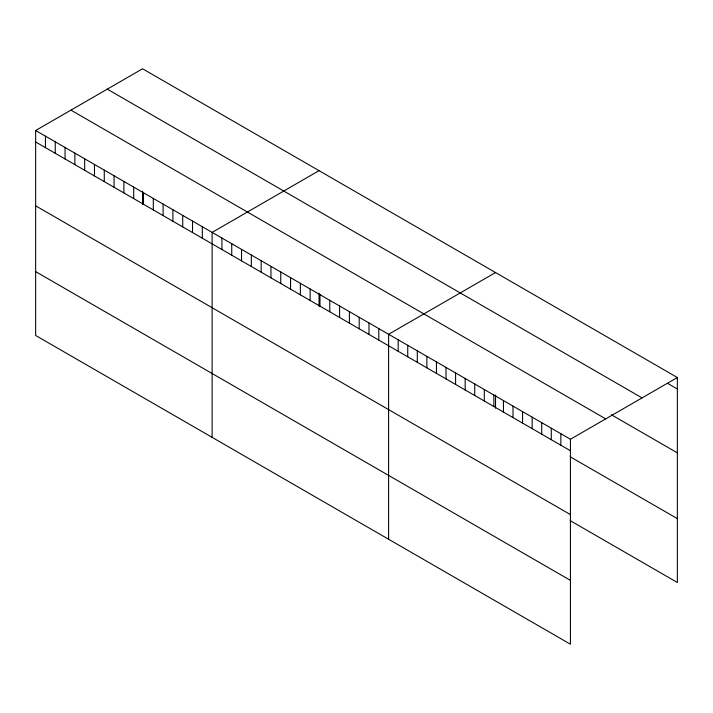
<?xml version="1.0" encoding="UTF-8"?>
<svg xmlns="http://www.w3.org/2000/svg" width="713" height="713" viewBox="0 0 713 713"><rect width="100%" height="100%" fill="white"/><g stroke="black" fill="none" stroke-linecap="round" stroke-linejoin="round"><path stroke-width="1.07" d="M35.65 130.506L570.427 439.253L570.427 644.222L35.65 335.475L35.65 130.506L142.573 68.778L677.35 377.525L677.35 582.494L570.168 520.615M319.05 170.665L212.126 232.393L212.126 437.363M495.526 272.553L388.603 334.281L388.603 539.251M570.427 439.253L677.35 377.525M667.778 383.478L677.35 389.004M107.289 89.143L642.065 397.899M611.317 414.734L677.35 452.853M70.935 110.132L605.711 418.887M35.65 141.985L570.427 450.732M570.168 456.757L677.35 518.636M35.65 205.834L570.427 514.59M35.65 271.626L570.427 580.373M560.855 433.736L560.855 445.206M551.283 428.21L551.283 439.68M541.711 422.684L541.711 434.155M532.148 417.158L532.148 428.638M522.576 411.633L522.576 423.112M513.004 406.107L513.004 417.586M503.44 400.581L503.44 412.061M495.526 395.029L495.526 408.184M493.868 395.055L493.868 406.535M484.296 389.53L484.296 401.009M474.724 384.004L474.724 395.483M465.161 378.478L465.161 389.958M455.589 372.952L455.589 384.432M446.017 367.436L446.017 378.906M436.445 361.91L436.445 373.38M426.882 356.384L426.882 367.855M417.31 350.858L417.31 362.338M407.738 345.333L407.738 356.812M398.175 339.807L398.175 351.286M378.799 328.622L378.799 340.101M368.995 322.962L368.995 334.442M359.192 317.303L359.192 328.782M349.388 311.643L349.388 323.114M339.584 305.984L339.584 317.454M329.771 300.316L329.771 311.795M319.968 294.656L319.968 306.135M319.05 293.141L319.05 306.296M310.164 288.997L310.164 300.476M300.36 283.337L300.36 294.817M290.556 277.678L290.556 289.157M280.753 272.018L280.753 283.498M270.949 266.359L270.949 277.838M261.145 260.7L261.145 272.17M251.341 255.04L251.341 266.51M241.538 249.372L241.538 260.851M231.734 243.712L231.734 255.192M221.93 238.053L221.93 249.532M202.323 226.734L202.323 238.213M192.519 221.075L192.519 232.554M182.715 215.415L182.715 226.894M172.911 209.756L172.911 221.226M163.108 204.096L163.108 215.567M153.304 198.437L153.304 209.907M143.5 192.768L143.5 204.248M142.573 191.253L142.573 204.408M133.688 187.109L133.688 198.588M123.884 181.45L123.884 192.929M114.08 175.79L114.08 187.269M104.276 170.131L104.276 181.61M94.472 164.471L94.472 175.951M84.669 158.812L84.669 170.282M74.865 153.152L74.865 164.623M65.061 147.493L65.061 158.963M55.258 141.825L55.258 153.304M45.454 136.165L45.454 147.644"/></g></svg>
